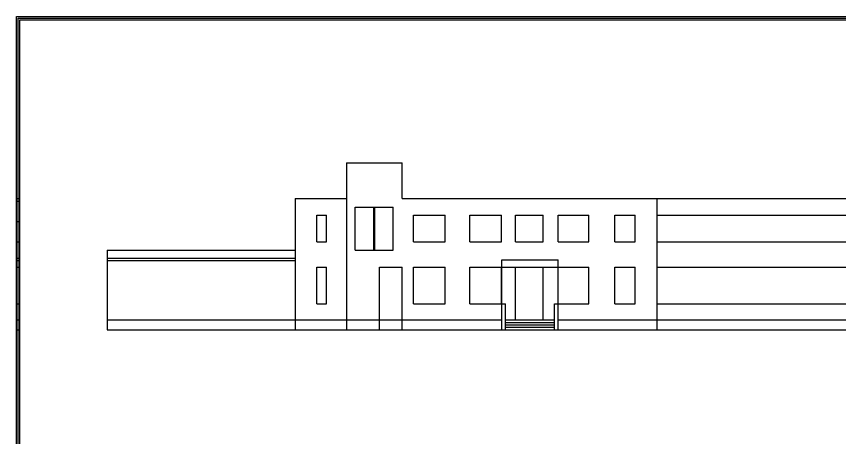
# Model space of a CAD drawing. Header units: inches. Extents: x 38 to 249, y -152 to 40.
# Drawn here: x 38.4 to 89, y 14.2 to 40.1 of the extents above; entities that cross this region are included whole.
import ezdxf

# ---------------------------------------------------------------- set-up
doc = ezdxf.new("R2010")
doc.units = ezdxf.units.IN
doc.header["$MEASUREMENT"] = 0

msp = doc.modelspace()

# ---------------------------------------------------------------- linework, layer by layer
for p, q in [((58.66, 31.098), (58.66, 20.823)), ((58.66, 31.098), (62.08, 31.098)), ((62.08, 28.888), (62.08, 31.098)), ((38.351, 28.888), (38.551, 28.888)), ((55.51, 28.888), (55.51, 20.823)), ((55.51, 28.888), (58.66, 28.888)), ((62.08, 28.888), (171.974, 28.888)), ((77.78, 20.823), (77.78, 28.888)), ((38.351, 28.738), (38.551, 28.738)), ((59.203, 25.723), (59.203, 28.373)), ((59.203, 28.373), (61.538, 28.373)), ((60.338, 25.723), (60.338, 28.373)), ((60.403, 25.723), (60.403, 28.373)), ((61.538, 25.723), (61.538, 28.373)), ((56.84, 27.873), (57.44, 27.873)), ((56.84, 26.223), (56.84, 27.873)), ((57.44, 26.223), (57.44, 27.873)), ((62.78, 26.223), (62.78, 27.873)), ((62.78, 27.873), (64.73, 27.873)), ((64.73, 26.223), (64.73, 27.873)), ((66.26, 26.223), (66.26, 27.873)), ((66.26, 27.873), (68.21, 27.873)), ((68.21, 26.223), (68.21, 27.873)), ((69.06, 26.223), (69.06, 27.873)), ((69.06, 27.873), (70.76, 27.873)), ((70.76, 26.223), (70.76, 27.873)), ((71.698, 26.223), (71.698, 27.873)), ((71.698, 27.873), (73.58, 27.873)), ((73.58, 26.223), (73.58, 27.873)), ((75.18, 26.223), (75.18, 27.873)), ((75.18, 27.873), (76.43, 27.873)), ((76.43, 26.223), (76.43, 27.873)), ((77.78, 27.873), (171.974, 27.873)), ((38.351, 27.473), (38.551, 27.473)), ((38.351, 26.223), (38.551, 26.223)), ((56.84, 26.223), (57.44, 26.223)), ((62.78, 26.223), (64.73, 26.223)), ((66.26, 26.223), (68.21, 26.223)), ((69.06, 26.223), (70.76, 26.223)), ((71.698, 26.223), (73.58, 26.223)), ((75.18, 26.223), (76.43, 26.223)), ((77.78, 26.223), (171.974, 26.223)), ((43.94, 25.723), (43.94, 20.823)), ((43.94, 25.723), (55.51, 25.723)), ((59.203, 25.723), (61.538, 25.723)), ((38.351, 25.223), (38.551, 25.223)), ((38.351, 25.073), (38.551, 25.073)), ((43.94, 25.223), (55.51, 25.223)), ((43.94, 25.073), (55.51, 25.073)), ((68.22, 20.823), (68.22, 25.123)), ((68.22, 25.123), (71.698, 25.123)), ((71.698, 24.673), (71.698, 25.123)), ((38.351, 24.673), (38.551, 24.673)), ((56.84, 22.423), (56.84, 24.673)), ((56.84, 24.673), (57.44, 24.673)), ((57.44, 22.423), (57.44, 24.673)), ((60.69, 24.673), (62.08, 24.673)), ((60.69, 20.823), (60.69, 24.673)), ((62.08, 20.823), (62.08, 24.673)), ((62.78, 24.673), (64.73, 24.673)), ((62.78, 22.423), (62.78, 24.673)), ((64.73, 22.423), (64.73, 24.673)), ((66.26, 24.673), (68.21, 24.673)), ((66.26, 22.423), (66.26, 24.673)), ((68.21, 22.423), (68.21, 24.673)), ((68.22, 24.673), (71.698, 24.673)), ((69.06, 24.673), (70.76, 24.673)), ((69.06, 21.423), (69.06, 24.673)), ((70.76, 21.423), (70.76, 24.673)), ((71.698, 24.673), (73.58, 24.673)), ((71.698, 22.423), (71.698, 24.673)), ((73.58, 22.423), (73.58, 24.673)), ((75.18, 24.673), (76.43, 24.673)), ((75.18, 22.423), (75.18, 24.673)), ((76.43, 22.423), (76.43, 24.673)), ((77.78, 24.673), (171.974, 24.673)), ((38.351, 22.423), (38.551, 22.423)), ((56.84, 22.423), (57.44, 22.423)), ((62.78, 22.423), (64.73, 22.423)), ((66.26, 22.423), (68.21, 22.423)), ((68.21, 22.423), (68.45, 22.423)), ((68.45, 20.823), (68.45, 22.423)), ((71.468, 20.823), (71.468, 22.423)), ((71.468, 22.423), (71.698, 22.423)), ((71.698, 22.423), (73.58, 22.423)), ((71.698, 20.823), (71.698, 22.423)), ((75.18, 22.423), (76.43, 22.423)), ((77.78, 22.423), (171.974, 22.423)), ((38.351, 21.423), (38.551, 21.423)), ((43.94, 21.423), (61.538, 21.423)), ((61.538, 21.423), (68.22, 21.423)), ((68.45, 21.423), (71.468, 21.423)), ((71.698, 21.423), (171.974, 21.423)), ((38.351, 20.823), (38.551, 20.823)), ((43.94, 20.823), (171.974, 20.823)), ((68.45, 21.273), (71.468, 21.273)), ((68.45, 21.123), (71.468, 21.123)), ((68.45, 20.973), (71.468, 20.973))]:
    msp.add_line(p, q)
for points in [[(158.838, -12.126), (38.351, -12.126), (38.351, 40.099), (158.838, 40.099)], [(158.738, -12.026), (38.451, -12.026), (38.451, 39.999), (158.738, 39.999)], [(158.638, -11.926), (38.551, -11.926), (38.551, 39.899), (158.638, 39.899)]]:
    msp.add_lwpolyline(points, close=True)

doc.saveas('drawing.dxf')
